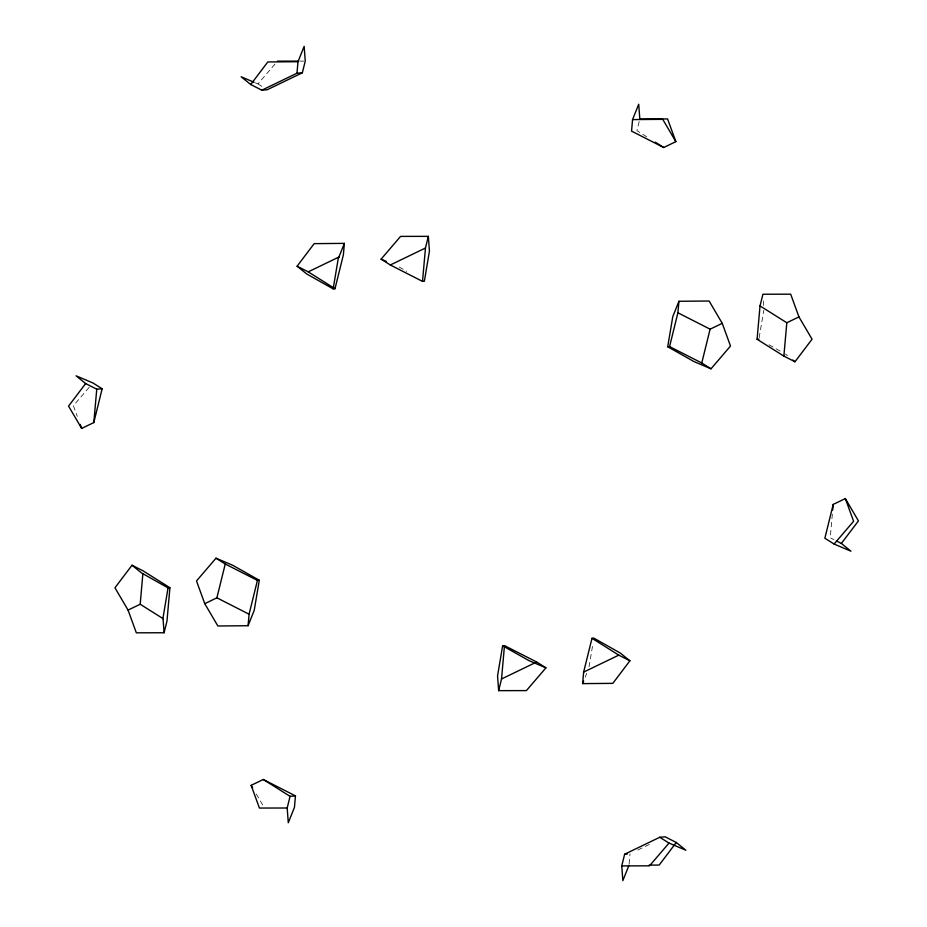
<?xml version="1.0" encoding="UTF-8"?>
<svg xmlns="http://www.w3.org/2000/svg" width="927" height="927" viewBox="0 0 927 927"><rect width="100%" height="100%" fill="white"/><g stroke="black" fill="none" stroke-linecap="round" stroke-linejoin="round"><path stroke-width="0.7" stroke-dasharray="4.63 3.48" d="M629.132 863.848L630.024 853.779M832.342 514.161L830.244 537.787L833.952 539.665M589.016 666.884L592.932 643.616M759.167 337.741L763.778 310.36M639.178 121.588L636.93 130.661L646.675 136.79M585.192 677.22L586.733 673.373M255.388 82.816L257.984 83.917L277.486 61.159M89.189 387.289L73.395 405.713L77.289 416.397M637.834 850.013L650.847 843.732M299.699 61.112L303.859 61.101M769.016 344.786L781.6 351.878M399.189 267.022L406.744 271.287M257.984 83.917L262.608 86.825M785.378 354.01L787.51 355.736M256.246 794.022L263.523 806.42M763.408 300.951L763.802 306.304"/><path stroke-width="1.39" d="M93.801 422.573L96.756 389.213L85.643 383.558L76.049 375.806L92.897 382.955L102.144 388.761L93.801 422.573L81.669 428.425L68.563 406.119L85.643 383.558M128.053 610.093L114.948 587.788L132.028 565.227L143.129 570.893L169.919 587.741L166.976 621.09L164.091 632.759L136.327 632.817L128.053 610.093L140.186 604.242L142.885 573.674M248.065 625.725L249.085 614.219L257.428 580.406L259.293 580.256L254.218 610.372L248.065 625.725L217.868 625.98L204.763 603.674L196.501 580.962L215.991 558.193L232.851 565.343L259.293 580.256M261.831 90.186L296.976 73.221L297.996 61.715L304.16 46.35L305.25 61.101L302.364 72.769L267.231 89.734L261.831 90.186L250.73 84.519L241.136 76.767L254.091 82.271M295.458 795.887L294.438 807.405L288.285 822.759L287.185 808.008L290.07 796.339L295.458 795.887L263.28 779.491L251.147 785.343L259.421 808.054L287.185 808.008M344.38 243.384L343.361 254.902L335.006 288.703L333.152 288.865L306.698 273.952L297.103 266.2L314.183 243.639L344.38 243.384L338.216 258.749L333.152 288.865M422.515 281.379L425.47 248.019L428.344 236.35L400.58 236.397L381.078 259.166L390.325 264.983L422.515 281.379L424.369 281.217L429.444 251.101L428.344 236.35M498.656 690.65L501.53 678.981L504.485 645.621L502.631 645.783L497.556 675.899L498.656 690.65L526.42 690.603L545.922 667.834L536.675 662.017L504.485 645.621M582.62 683.616L583.639 672.098L591.994 638.297L593.848 638.135L620.302 653.048L629.896 660.8L612.817 683.361L582.62 683.616L583.651 681.055M632.562 119.595L631.542 131.113L663.72 147.509L675.853 141.657L667.579 118.946L639.815 118.992L638.715 104.241L632.562 119.595L662.747 119.351L675.853 141.657M667.707 346.744L669.572 346.594L677.915 312.781L678.935 301.275L709.132 301.02L722.237 323.326L730.499 346.038L711.009 368.807L694.149 361.657L667.707 346.744L672.782 316.628L678.935 301.275M757.081 339.259L760.024 305.91L762.909 294.241L790.673 294.183L798.947 316.907L812.052 339.212L794.972 361.773L783.871 356.107L757.081 339.259L758.935 339.108M783.871 356.107L786.814 322.758L798.947 316.907M832.713 509.989L833.199 504.427L845.331 498.575L858.437 520.881L841.357 543.442L836.421 540.928M132.028 565.227L141.622 572.99L168.065 587.892L162.99 618.008L164.091 632.759M204.763 603.674L216.895 597.822L225.238 564.01L215.991 558.193M711.009 368.807L701.762 362.99L710.105 329.178L722.237 323.326M629.004 865.285L622.84 880.65L621.75 865.899L624.636 854.231L659.769 837.266L665.169 836.814L676.27 842.481L685.864 850.233L669.016 843.083L659.769 837.266M833.199 504.427L824.856 538.239L834.103 544.045L850.951 551.194L841.357 543.442M250.73 84.519L267.81 61.958L297.996 61.715M676.27 842.481L659.19 865.042L649.132 865.123M834.103 544.045L853.605 521.287L845.331 498.575M669.016 843.083L649.514 865.841L621.75 865.899M297.103 266.2L308.216 271.854L339.456 256.779M390.325 264.983L425.47 248.019M501.53 678.981L536.675 662.017M583.639 672.098L618.784 655.146L629.896 660.8M296.976 73.221L302.364 72.769M96.756 389.213L102.144 388.761M168.065 587.892L169.919 587.741M624.636 854.231L627.324 853.999M277.486 61.159L298.309 61.112M381.078 259.166L386.269 261.368M545.922 667.834L529.074 660.684L502.631 645.783M677.915 312.781L710.105 329.178M669.572 346.594L701.762 362.99M225.238 564.01L257.428 580.406M216.895 597.822L249.085 614.219M655.204 142.144L663.72 147.509M760.024 305.91L786.814 322.758M308.216 271.854L335.006 288.703M591.994 638.297L618.784 655.146M140.186 604.242L163.314 618.796M263.28 779.491L290.07 796.339M792.84 360.047L794.972 361.773M251.147 785.343L252.607 787.823M80.209 424.415L81.669 428.425"/></g></svg>
